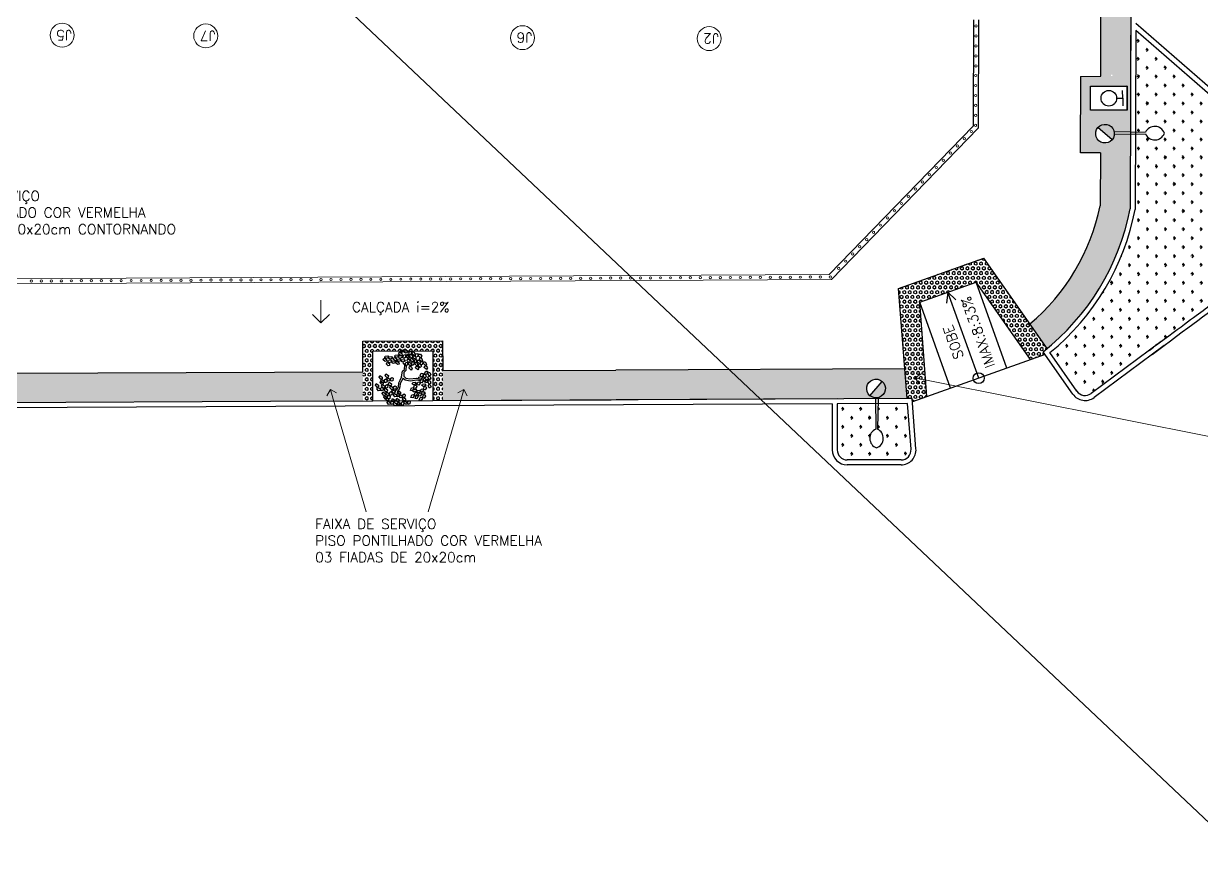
# Model space of a CAD drawing. Extents: x -1057 to 3416, y -340 to 4111.
# Drawn here: x 2338.33 to 2361.92, y -56.35 to -39.46 of the extents above; entities that cross this region are included whole.
import ezdxf

# ---------------------------------------------------------------- set-up
doc = ezdxf.new("R2010")
doc.units = 0
doc.header["$LTSCALE"] = 50
for name, pattern in [('CONTINU', [0]), ('DGN Style 1', [0.0031150936877697845, 5.183184172661871e-06, -0.003109910503597123]), ('HIDDEN', [9.524999999999999, 6.35, -3.175])]:
    doc.linetypes.add(name, pattern=pattern)
doc.layers.add('0.1', color=8, linetype='Continuous', lineweight=13)
doc.layers.add('Margem A3', color=8, linetype='DGN Style 1', lineweight=0)
for name, color, linetype in [('GRAMA', 90, 'Continuous'), ('HAC', 1, 'Continuous'), ('luminaria', 10, 'Continuous'), ('medir projeto', 6, 'Continuous'), ('OK', 96, 'Continuous'), ('Poste de cimento', 7, 'Continuous')]:
    doc.layers.add(name, color=color, linetype=linetype)
doc.styles.add('60x100', font='romans.shx', dxfattribs={"height": 0.2})
doc.styles.add('80X50', font='romans.shx')
doc.styles.get("Standard").update_dxf_attribs({"font": 'romans.shx'})
pattern_1 = [(90.06445725174979, (1880.475065084446, -183.5196854875246), (-0.05499257835453077, -6.186619665321533e-05), [0.03175000000000001, -0.06350000000000001]), (210.0644572517498, (1880.475065084446, -183.5196854875246), (0.02754986687520258, -0.04759403677630328), [0.03175000000000001, -0.06350000000000001]), (150.0644572517498, (1880.475029365981, -183.487935507616), (-0.02744271147932818, -0.04765590297295649), [0.03174999999999999, -0.06349999999999999])]
pattern_2 = [(180.0644572517497, (2530.710088966092, -476.768992085664), (-0.1794029545933145, -0.1798070628975045), [0.04762499999999999, -0.3115852447999999]), (135.0644572517497, (2530.710088966092, -476.768992085664), (-0.1794029546146735, -0.1798070629189116), [0.04762499999999999, -0.2063749999999999]), (225.0644572517498, (2530.710088966092, -476.768992085664), (0.1798070629189116, -0.1794029546146735), [0.04762499999999999, -0.206375])]

# ---------------------------------------------------------------- blocks, each defined once
blk = doc.blocks.new('poste concreto')
at = {"layer": 'Poste de cimento'}
h = blk.add_hatch(color=256, dxfattribs=at)
h.dxf.hatch_style = 1
h.paths.add_polyline_path([(364866.8423566149, 7758015.357150072), (364866.7668815367, 7758015.417530135), (364866.6763114422, 7758015.455267675), (364866.5781938397, 7758015.47036269), (364866.4800762378, 7758015.455267675), (364866.3895061427, 7758015.417530138), (364866.3140310645, 7758015.357150072), (364866.2536510007, 7758015.281674995), (364866.215913462, 7758015.191104898), (364866.2008184462, 7758015.092987297), (364866.9555692332, 7758015.092987297), (364866.9404742174, 7758015.191104898), (364866.902736678, 7758015.281674992)])
for p, q in [((364866.8152805269, 7758015.405685249), (364867.7734247847, 7758016.190674761)), ((364866.8857547846, 7758015.322431536), (364867.8181775203, 7758016.137806785)), ((364866.2008184462, 7758015.092987297), (364866.215913462, 7758015.191104898)), ((364866.215913462, 7758014.994869696), (364866.2008184462, 7758015.092987297)), ((364866.9555692332, 7758015.092987297), (364866.2008184462, 7758015.092987297)), ((364866.215913462, 7758015.191104898), (364866.2536510007, 7758015.281674995)), ((364866.2536510007, 7758015.281674995), (364866.3140310645, 7758015.357150072)), ((364866.3140310645, 7758015.357150072), (364866.3895061427, 7758015.417530138)), ((364866.3895061427, 7758015.417530138), (364866.4800762378, 7758015.455267675)), ((364866.4800762378, 7758015.455267675), (364866.5781938397, 7758015.47036269)), ((364866.5781938397, 7758015.47036269), (364866.6763114422, 7758015.455267675)), ((364866.6763114422, 7758015.455267675), (364866.7668815367, 7758015.417530135)), ((364866.7668815367, 7758015.417530135), (364866.8423566149, 7758015.357150072)), ((364866.8423566149, 7758015.357150072), (364866.902736678, 7758015.281674992)), ((364866.902736678, 7758015.281674992), (364866.9404742174, 7758015.191104898)), ((364866.9404742174, 7758015.191104898), (364866.9555692332, 7758015.092987297)), ((364866.9555692332, 7758015.092987297), (364866.9404742174, 7758014.994869696)), ((364866.2536510014, 7758014.904299599), (364866.215913462, 7758014.994869696)), ((364866.3140310645, 7758014.828824522), (364866.2536510014, 7758014.904299599)), ((364866.3895061427, 7758014.768444459), (364866.3140310645, 7758014.828824522)), ((364866.4800762372, 7758014.730706919), (364866.3895061427, 7758014.768444459)), ((364866.5781938397, 7758014.715611902), (364866.4800762372, 7758014.730706919)), ((364866.6763114416, 7758014.730706919), (364866.5781938397, 7758014.715611902)), ((364866.7668815367, 7758014.768444456), (364866.6763114416, 7758014.730706919)), ((364866.8423566149, 7758014.828824522), (364866.7668815367, 7758014.768444456)), ((364866.9027366787, 7758014.904299599), (364866.8423566149, 7758014.828824522)), ((364866.9404742174, 7758014.994869696), (364866.9027366787, 7758014.904299599))]:
    blk.add_line(p, q, dxfattribs=at)
for centre, start, end in [((364868.169875714, 7758016.297635665), 60.73513168149671, 195.0986843663547), ((364867.9891320249, 7758016.51115452), 245.397137119939, 19.76068984666655)]:
    blk.add_arc(centre, 0.4106263190396555, start, end, dxfattribs=at)
blk = doc.blocks.new('L', base_point=(1.368308775523684, 0.5912675167845717))
at = {"color": 3, "lineweight": -2}
for p, q in [((1.27527990510628, 0.5667751144922686), (1.306106834025701, 0.5917435949925424)), ((1.288087464428436, 0.5165622782415816), (1.27527990510628, 0.5667751144922686)), ((1.280916089299289, 0.6500475163375409), (1.31174301821871, 0.6750159968378147)), ((1.293723648621445, 0.5998346800868539), (1.280916089299289, 0.6500475163375409)), ((1.316852220440414, 0.5076210046886586), (1.288087464428436, 0.5165622782415816)), ((1.322488404633423, 0.5908934065339309), (1.293723648621445, 0.5998346800868539)), ((1.306106834025701, 0.5917435949925424), (1.336225689241201, 0.5379976043743333)), ((1.31174301821871, 0.6750159968378147), (1.34186187343421, 0.6212700062196056)), ((1.336225689241201, 0.5379976043743333), (1.316852220440414, 0.5076210046886586)), ((1.34186187343421, 0.6212700062196056), (1.322488404633423, 0.5908934065339309)), ((1.336982685207903, 0.4891181912847007), (1.355723834733489, 0.547808448240046)), ((1.355723834733489, 0.547808448240046), (1.391149735721709, 0.5543715756204681)), ((1.404239655361986, 0.5272420425432495), (1.376269753342036, 0.4836181146925474)), ((1.391149735721709, 0.5543715756204681), (1.404239655361986, 0.5272420425432495)), ((1.376269753342036, 0.4836181146925474), (1.336982685207903, 0.4891181912847007))]:
    blk.add_line(p, q, dxfattribs=at)
blk = doc.blocks.new('Árvore-13')
at = {"color": 3}
for p, q in [((0.5719330638486504, 0.715351204580001), (0.6069268463805351, 0.8185626676539055)), ((-0.7951317372592364, 0.3022993413799053), (-0.9614483410508505, 0.4149873060533888)), ((-0.7951317372592364, 0.4055108044538098), (-0.9527960321830413, 0.4994517768324709)), ((-0.3569403614892046, 0.3492698275692003), (-0.7951317372592364, 0.4055108044538098)), ((-0.3657849438873733, 0.2271053612960667), (-0.7951317372592364, 0.3022993413799053)), ((-0.1290962279711998, 0.1051469059272687), (-0.3657849438873733, 0.2271053612960667)), ((-0.06776097177523965, 0.1896113767063508), (-0.3569403614892046, 0.3492698275692003)), ((-0.06776097177523965, -0.0357645526407584), (-0.1290962279711998, 0.1051469059272687)), ((0.02856806695260516, 0.06765292133748169), (-0.06776097177523965, 0.1896113767063508)), ((0.02856806695260516, 0.06765292133748169), (0.3177474566665701, 0.3305228352743068)), ((0.1162447968127118, -0.05451154493565191), (0.2827536741346854, 0.1333703998217413)), ((0.2827536741346854, 0.1333703998217413), (0.4229210777925836, 0.2835523490850118)), ((0.3177474566665701, 0.3305228352743068), (0.4054241865266768, 0.5369457614222579)), ((0.4054241865266768, 0.5369457614222579), (0.4842563339885437, 0.6591102276953915)), ((0.4229210777925836, 0.2835523490850118), (0.5017532252545216, 0.5087222675277854)), ((0.4842563339885437, 0.6591102276953915), (0.5719330638486504, 0.715351204580001)), ((0.5017532252545216, 0.5087222675277854), (0.6332683200446105, 0.668380718390635)), ((0.6332683200446105, 0.668380718390635), (0.7820880325703179, 0.715351204580001)), ((-0.2956051052932445, -0.392369428051909), (-0.4182756176851647, -0.6929393374828567)), ((-0.1992760665653286, -0.4488164158408541), (-0.3131019965591513, -0.7397038127678162)), ((-0.3131019965591513, -0.7397038127678162), (-0.2431144314953819, -0.8900917729354223)), ((-0.1465931192371777, -0.2986344665775835), (-0.2956051052932445, -0.392369428051909)), ((-0.05026408050926179, -0.3830989373566656), (-0.1992760665653286, -0.4488164158408541)), ((-0.06776097177523965, -0.0357645526407584), (-0.1465931192371777, -0.2986344665775835)), ((0.1162447968127118, -0.05451154493565191), (-0.05026408050926179, -0.3830989373566656))]:
    blk.add_line(p, q, dxfattribs=at)
at = {"color": 3, "xscale": 3.048, "yscale": 3.048, "zscale": 3.048}
for p, rotation in [((-0.7161073162668679, 1.447719969505867), 295.0165150851705), ((-0.4882631827489341, 1.259838024748474), 295.0165150851705), ((0.1687354706105033, 1.447513958601531), 190.1248425347958), ((0.5805853727164596, 1.400749483316501), 190.1248425347958), ((0.8520755976340872, 1.344302495527556), 190.1248425347958), ((1.211434825942181, 1.14715006007499), 190.1248425347958), ((-1.303118404562607, 0.8844861570425007), 347.8021081598379), ((-0.9264545585189659, 0.9594741262219326), 295.0165150851705), ((-0.8476224110570278, 0.4619577922427549), 295.0165150851705), ((-0.348095779091036, 0.6871277106855285), 295.0165150851705), ((-0.2517667403631911, 1.137879569379676), 295.0165150851705), ((0.3527412391984548, 0.9499976246223536), 190.1248425347958), ((0.6769144114443044, 0.7810686830641895), 190.1248425347958), ((1.123758096082074, 0.5651692553167305), 190.1248425347958), ((1.316608447068194, 0.752845189169717), 190.1248425347958), ((-1.443285808220505, 0.3680168198640938), 347.8021081598379), ((-1.127957218372824, 0.4149873060533888), 347.8021081598379), ((0.76459114130434, 0.2740758474854328), 190.1248425347958), ((0.7995849238362247, -0.2986344665775835), 190.1248425347958), ((1.202590243544012, -0.317381458872477), 190.1248425347958), ((1.246428608474066, 0.03942942744300915), 190.1248425347958), ((1.579446363118013, 0.1144173966225122), 190.1248425347958), ((-0.1027547543071243, -0.8993622636307368), 66.16076666471405), ((-0.4532694002170494, -1.396878597609915), 66.16076666471405), ((-0.01507802444701767, -1.190249660557699), 66.16076666471405), ((0.5017532252545216, -1.002573726704641), 66.16076666471405), ((0.6157714287787037, -1.321684617526076), 66.16076666471405)]:
    blk.add_blockref('L', p, dxfattribs=dict(at, rotation=rotation))
for p in [(-1.390795134422643, -0.307904957272827), (-1.233130839498838, -0.8806152713358433), (-1.049125070910886, -0.5330748757156005), (-0.8476224110570278, -0.4486104049365185), (-0.4446170913493113, -0.5425513773151796), (-0.8739638847211033, -1.134008683673089), (-0.672461224867245, -1.021320718999535), (-0.4532694002170494, -1.040067711294428)]:
    blk.add_blockref('L', p, dxfattribs=at)
blk = doc.blocks.new('A$C0cdc8d62')
at = {"layer": 'Margem A3', "color": 7, "linetype": 'CONTINU', "lineweight": -2}
blk.add_line((0.5211754030863744, 0.2423559322225515), (0.6424943280259754, 0.2419569101613206), dxfattribs=at)
blk.add_lwpolyline([(0, 0.002375049479724112), (0.001575629321052929, 0.4857386007682294), (0.7301812320018257, 0.4833635512885053), (0.7286056026807728, 0)], close=True, dxfattribs=at)
blk.add_circle((0.3650906160009413, 0.2428693003841431), 0.1560856313258936, dxfattribs=at)
at = {"layer": 'medir projeto', "color": 7, "linetype": 'CONTINU', "lineweight": -2}
for q in [(0.6424943280259754, 0.3976253036664161), (0.6424943280259754, 0.08628851665622506)]:
    blk.add_line((0.6424943280259754, 0.2419569101613206), q, dxfattribs=at)
blk = doc.blocks.new('_Open90')
at = {"color": 0, "linetype": 'ByBlock', "lineweight": -2}
for p, q in [((0, 0), (-1, 0)), ((-0.5, 0.5), (0, 0)), ((0, 0), (-0.5, -0.5))]:
    blk.add_line(p, q, dxfattribs=at)

msp = doc.modelspace()

# ---------------------------------------------------------------- hatches: boundary and pattern name
at = {"layer": 'GRAMA'}
h = msp.add_hatch(dxfattribs=at)
h.set_pattern_fill('GRASS', color=256, scale=0.01, angle=90.06445725174984)
h.set_pattern_definition(pattern_2)
edge = h.paths.add_edge_path()
edge.add_line((2358.881257028548, -46.04593462921957), (2359.421631553514, -46.81840139620832))
edge.add_arc((2359.585513034694, -46.70375908235326), 0.2000000000000013, 574.9744832655641, 666.6133213138626)
edge.add_line((2359.704795337603, -46.86429484850134), (2361.00893645492, -45.89528364604971))
edge.add_spline(control_points=[(2361.008936454921, -45.89528364604905), (2361.016869651569, -45.88925107579303), (2361.024805056893, -45.8832168939), (2361.032746461034, -45.87717833475892)], knot_values=[7.278382548356848, 7.278382548356848, 7.278382548356848, 7.278382548356848, 7.308803038541518, 7.308803038541518, 7.308803038541518, 7.308803038541518], degree=3, periodic=0)
edge.add_spline(control_points=[(2361.032746461034, -45.87717833475892), (2361.040383560979, -45.87137116528822), (2361.048026208817, -45.86555994760317), (2361.632759643923, -45.43759804408694), (2361.850532374838, -45.27219122758868), (2362.251389384911, -44.97006442412408), (2362.431593921473, -44.83532873790102), (2362.803111077784, -44.55855721882631), (2362.991222073373, -44.41680557234088), (2363.336286454384, -44.11643300065919), (2363.706427650195, -43.7422850375674), (2363.908648995943, -43.44460085764661), (2363.971002185993, -43.30891620300554), (2364.017514027861, -43.06608578034979), (2364.017025681041, -42.96115631561554), (2363.984397026275, -42.73134875583571), (2363.953564099136, -42.60905944098442), (2363.920134523007, -42.48170435811903), (2363.919624677326, -42.47976298712774), (2363.919114421698, -42.47782084139692)], knot_values=[7.308803038541518, 7.308803038541518, 7.308803038541518, 7.308803038541518, 7.338057855422145, 7.338057855422145, 8.153920554177597, 8.153920554177597, 8.780618240816509, 8.780618240816509, 9.40731592745542, 9.40731592745542, 10.05739880283823, 10.05739880283823, 10.57797196691182, 10.57797196691182, 10.95287226495574, 10.95287226495574, 11.32777256299966, 11.32777256299966, 11.33357353295818, 11.33357353295818, 11.33357353295818, 11.33357353295818], degree=3, periodic=0)
edge.add_line((2363.919114421698, -42.47782084139692), (2360.601062833149, -39.5977911946575))
edge.add_line((2360.601062833149, -39.59779119465747), (2360.593599377548, -41.62762579829214))
edge.add_line((2360.593599377548, -41.62762579829212), (2360.795360698677, -41.63192162116664))
edge.add_arc((2360.980753222208, -41.72014353278973), 0.2053131595198251, 379.6166239197758, 514.5518334454813, ccw=False)
edge.add_arc((2360.981483007519, -41.58027175865197), 0.2053131595198274, 564.8502864969972, 699.7854964997555, ccw=False)
edge.add_line((2360.795180000689, -41.66655433579433), (2360.593448191272, -41.66874390111454))
edge.add_line((2360.593448191272, -41.66874390111457), (2360.587900538317, -43.17753802261251))
edge.add_arc((2355.786562028056, -42.26273857696435), 4.887710048260263, 669.2835348243731, 709.2127222158185, ccw=False)
h = msp.add_hatch(dxfattribs=at)
h.set_pattern_fill('GRASS', color=256, scale=0.01, angle=90.06445725174984)
h.set_pattern_definition(pattern_2)
h.paths.add_polyline_path([(2355.438598116199, -47.06908989912927), (2355.427831119906, -47.57478194852445, -0.6677697987649931), (2355.408537944754, -47.95357127337581, -0.6677697993736169), (2355.393198405284, -47.57460125100181), (2355.387714250568, -47.06932811744366), (2354.622527762218, -47.07291042065799), (2354.622461606032, -47.99272497957008, 0.4142135623731343), (2354.822447220836, -48.19273936373179), (2355.900270046292, -48.19281688440856, 0.4369234766781335), (2356.099694321245, -47.97746450202351), (2356.029546404182, -47.0663233108744), (2356.029009019961, -47.06651559573356), (2356.028994415083, -47.06632589507092)])
at = {"layer": 'HAC'}
h = msp.add_hatch(dxfattribs=at)
h.set_pattern_fill('HEX', color=256, scale=0.01, angle=90.06445725174984, style=0)
h.set_pattern_definition(pattern_1)
edge = h.paths.add_edge_path()
edge.add_line((2360.487935425128, -43.16786601964165), (2360.492119146767, -42.03002003941174))
edge.add_line((2360.492119146767, -42.03002003941174), (2360.49344352428, -41.66982933848936))
edge.add_line((2360.493443524281, -41.66982933848936), (2360.169787079235, -41.673342254754))
edge.add_line((2360.169787079235, -41.673342254754), (2360.169097222195, -41.69428062651394))
edge.add_line((2360.169097222194, -41.69428062651394), (2360.153996689051, -41.74095759986056))
edge.add_line((2360.153996689051, -41.74095759986056), (2360.127840213284, -41.78314254505648))
edge.add_line((2360.127840213284, -41.78314254505648), (2360.090213417813, -41.81551467839716))
edge.add_line((2360.090213417813, -41.81551467839716), (2360.046437084481, -41.83765962606384))
edge.add_line((2360.046437084481, -41.83765962606384), (2359.998964417066, -41.8467098020771))
edge.add_line((2359.998964417066, -41.8467098020771), (2359.950662994098, -41.8451184158036))
edge.add_line((2359.950662994098, -41.8451184158036), (2359.903986020751, -41.83001788172959))
edge.add_line((2359.903986020751, -41.83001788172959), (2359.861801075555, -41.8038614059621))
edge.add_line((2359.861801075555, -41.8038614059621), (2359.829428941749, -41.76623460956006))
edge.add_line((2359.829428941749, -41.76623460956006), (2359.807283995945, -41.72245827576234))
edge.add_line((2359.807283995945, -41.72245827576234), (2359.798233818535, -41.67498560834764))
edge.add_line((2359.798233818535, -41.67498560834764), (2359.79982520574, -41.62668418770744))
edge.add_line((2359.79982520574, -41.62668418770744), (2359.814925739814, -41.58000721249817))
edge.add_line((2359.814925739814, -41.58000721249817), (2359.841082215581, -41.53782226823358))
edge.add_line((2359.841082215581, -41.53782226823358), (2359.878709011052, -41.50545013396157))
edge.add_line((2359.878709011052, -41.50545013396157), (2359.92248534485, -41.48330518722622))
edge.add_line((2359.92248534485, -41.48330518722622), (2359.969958011799, -41.47425501028164))
edge.add_line((2359.969958011799, -41.47425501028164), (2360.018259434767, -41.4758463970208))
edge.add_line((2360.018259434767, -41.4758463970208), (2360.064936408114, -41.49094693156047))
edge.add_line((2360.064936408114, -41.49094693156047), (2360.107121352844, -41.51710340732797))
edge.add_line((2360.107121352844, -41.51710340732797), (2360.139493487582, -41.55473020326434))
edge.add_line((2360.139493487582, -41.55473020326434), (2360.16163843292, -41.5985065365964))
edge.add_line((2360.16163843292, -41.5985065365964), (2360.165451859943, -41.61850985195542))
edge.add_line((2360.165451859943, -41.61850985195542), (2360.493606529675, -41.62549679231503))
edge.add_line((2360.493606529675, -41.62549679231503), (2360.49801182788, -40.42738867552919))
edge.add_line((2360.49801182788, -40.42738867552919), (2360.523482472383, -33.50014232330133))
edge.add_line((2360.523482472383, -33.50014232330133), (2359.92347684826, -33.50056885503659))
edge.add_line((2359.92347684826, -33.50056885503659), (2359.897698832058, -40.51141102993435))
edge.add_line((2359.897698832058, -40.51141102993435), (2359.497689636071, -40.513176687331))
edge.add_line((2359.497689636072, -40.513176687331), (2359.492053946507, -42.04591410870751))
edge.add_line((2359.492053946507, -42.04591410870751), (2359.892056650386, -42.04591410870751))
edge.add_line((2359.892056650386, -42.04591410870751), (2359.888152790779, -43.10764606505236))
edge.add_arc((2355.786562028143, -42.26273857701082), 4.187710048163309, 321.40561136685506, 348.36017038546964, ccw=False)
edge.add_arc((2355.786562028056, -42.26273857696449), 4.18771004826037, 310.0055407188237, 321.40561136710386, ccw=False)
edge.add_line((2358.478680370491, -45.47045026578976), (2358.823769972455, -45.96375673534894))
edge.add_arc((2355.786562028056, -42.26273857696441), 4.787710048260185, 309.3737126315043, 321.4056113670745)
edge.add_arc((2355.786562028143, -42.26273857701105), 4.787710048163299, 321.4056113668632, 349.1025191896502)
h.paths.add_polyline_path([(2359.695889803025, -41.19329695935414), (2359.69625926674, -41.19329532852578), (2359.694136183968, -40.71231151238248), (2359.694115217036, -40.70756145969733), (2360.42591161221, -40.70433127966405), (2360.42591161221, -41.07186471322876), (2360.42644389967, -41.19245429045768), (2360.42591161221, -41.19245429045768)], flags=16)
edge = h.paths.add_edge_path(flags=16)
edge.add_arc((2360.118756494357, -40.49314388674853), 0.01728588011470568, 0, 360)
h = msp.add_hatch(dxfattribs=at)
h.set_pattern_fill('HEX', color=256, scale=0.01, angle=90.06445725174984, style=0)
h.set_pattern_definition([(90.06445725174973, (1861.002009489105, -188.6665186777436), (-0.05499257835453077, -6.186619665320062e-05), [0.03175000000000001, -0.06350000000000001]), (210.0644572517498, (1861.002009489105, -188.6665186777436), (0.02754986687520256, -0.04759403677630328), [0.03175, -0.0635]), (150.0644572517498, (1861.00197377064, -188.6347686978351), (-0.0274427114793282, -0.04765590297295649), [0.03174999999999999, -0.06349999999999997])])
h.paths.add_polyline_path([(2357.556435027563, -44.15209818679989), (2355.851596841399, -44.76213436152022), (2356.02129819723, -46.96636082987959), (2356.122109977438, -46.96588886863913), (2356.127153458006, -47.03139791131912), (2356.419437235257, -46.92681399751314), (2356.273855657927, -45.03587585806292), (2357.403701111568, -44.63158728442716), (2358.490827196319, -46.18563680600528), (2358.783649570491, -46.080860173416), (2358.745636033891, -46.02651972551814, 0.00523334891029792), (2358.823769972455, -45.96375673534897)])
h = msp.add_hatch(dxfattribs=at)
h.set_pattern_fill('HEX', color=256, scale=0.01, angle=90.06445725174984, style=0)
h.set_pattern_definition(pattern_1)
h.paths.add_polyline_path([(2345.12157068913, -46.42661323057766), (2332.722242001621, -46.47560409193323), (2332.720271018778, -45.47526173392396), (2332.674471563379, -45.47547369812725), (2332.531504451494, -45.55238749123254), (2332.554442861727, -45.47602920228985), (2330.820290855065, -45.48405502148978), (2330.821416026286, -46.48428319344779), (2326.428422178575, -46.50497310272394), (2326.426350179715, -45.90492664694489), (2324.526487968627, -45.91436336682574), (2324.528559542335, -46.51428669925215), (2317.960825339592, -46.54455316920701), (2317.958822991224, -45.94456790513223), (2316.358841988722, -45.9520583890544), (2316.360844288035, -46.55202895448662), (2310.763530072601, -46.57823338570813), (2310.763797147567, -45.97902336327076), (2309.163799161192, -45.98027586072266), (2309.163531413443, -46.58099534022406), (2308.973661231709, -46.58183717966531), (2309.145693686734, -47.18108032592997), (2309.36326439832, -47.18011566889641), (2309.363710108425, -46.18011942933515), (2309.894646811224, -46.17970380576998), (2309.902722375041, -46.14992425122645), (2309.966718821272, -46.17964738694337), (2310.094947967126, -46.17954700764301), (2310.107230754078, -46.13679673678453), (2310.144377896964, -46.13113447750368), (2310.143471635623, -46.17950902273824), (2310.157122094917, -46.17949833699637), (2310.167665258611, -46.14246798979715), (2310.196195895499, -46.14278230623884), (2310.218180759714, -46.17945053954742), (2310.242360757709, -46.17943161115741), (2310.273867255655, -46.17462914328135), (2310.273777745713, -46.17940701756558), (2310.563707915505, -46.17918005678064), (2310.563262204847, -47.17917753656766), (2316.562844665231, -47.15108984309722), (2316.559507440448, -46.15112114379599), (2317.759492464967, -46.14550328425958), (2317.762829689722, -47.14547197508398), (2324.730629379613, -47.11336186017138), (2324.727176340205, -46.11336900381707), (2326.227043027116, -46.1059190836595), (2326.230496066524, -47.10591194001393), (2331.026126474069, -47.08332571260416), (2331.021030677188, -45.68312812055649), (2332.5210149559, -45.67618605170821), (2332.526111394593, -47.07655999779931), (2343.273587212912, -47.02613038626544), (2345.123537625536, -47.01738863644704)])
h.paths.add_polyline_path([(2309.948746206719, -46.15501813836158), (2309.922501040524, -46.13320437966397), (2309.934319817085, -46.10723492536366), (2309.983027929961, -46.10116278639745), (2310.005261796014, -46.13701821223464), (2310.007999566404, -46.13100249625447)], flags=16)
h = msp.add_hatch(dxfattribs=at)
h.set_pattern_fill('HEX', color=256, scale=0.01, angle=90.06445725174984, style=0)
h.set_pattern_definition(pattern_1)
h.paths.add_polyline_path([(2345.320206400544, -46.01651201243445), (2345.875338165258, -46.01391310310242), (2345.883318243809, -45.99637843831115), (2345.932026356685, -45.99030629934495), (2345.946458414772, -46.01358014597062), (2345.960015021075, -46.0135166792536), (2345.960903233263, -46.01156500636202), (2346.009611346139, -46.00549286739584), (2346.014428926665, -46.0132619346758), (2346.520191425063, -46.01089415289781), (2346.523520612005, -47.01082570176459), (2346.72351860313, -47.00988938956178), (2346.719523536302, -45.80995876635015), (2345.119542529531, -45.81744925029261), (2345.12353759636, -47.01737987350347), (2345.323535587486, -47.01644356130066)])
h = msp.add_hatch(dxfattribs=at)
h.set_pattern_fill('HEX', color=256, scale=0.01, angle=90.06445725174984, style=0)
h.set_pattern_definition([(90.06445725174963, (2544.959035753248, -478.5962212625284), (-0.05499257835453076, -6.186619665318838e-05), [0.03174999999999999, -0.06349999999999999]), (210.0644572517497, (2544.959035753248, -478.5962212625284), (0.02754986687520254, -0.04759403677630329), [0.03174999999999999, -0.06349999999999999]), (150.0644572517497, (2544.959000034783, -478.5644712826198), (-0.02744271147932821, -0.04765590297295649), [0.03174999999999999, -0.06349999999999999])])
h.paths.add_polyline_path([(2350.09179112734, -46.39410929366053), (2348.941717114296, -46.39950266736011), (2348.94091010633, -46.99950843167721), (2350.193768969013, -46.99364303755533), (2354.622534954696, -46.97290849308706), (2355.386628905397, -46.96933171133526), (2355.386410489358, -46.94920832643402), (2355.365472117381, -46.94851846926747), (2355.318795143426, -46.93341793598302), (2355.276610198925, -46.90726146044699), (2355.24423806499, -46.86963466497411), (2355.222093117913, -46.82585833161249), (2355.21304294129, -46.77838566391881), (2355.214634327823, -46.73008424131592), (2355.229734862043, -46.68340726828762), (2355.255891337575, -46.64122232285547), (2355.293518133979, -46.60885018891611), (2355.337294467347, -46.58670524323577), (2355.384767135036, -46.57765506568239), (2355.433068556246, -46.57924645315256), (2355.479745531137, -46.59434698736425), (2355.521930475636, -46.6205034624345), (2355.554302609571, -46.65813025790737), (2355.576447556651, -46.70190659173466), (2355.585497733273, -46.74937925942834), (2355.583906346274, -46.79768068203339), (2355.56880581252, -46.84435765505964), (2355.542649336055, -46.88654260003011), (2355.505022540584, -46.91891473443104), (2355.441107173938, -46.95124732600959), (2355.440727512475, -46.969078834264), (2356.02129819723, -46.96636082987959), (2355.97512089011, -46.36657043873171)])
h.paths.add_polyline_path([(2346.721730469956, -46.41017082852494), (2346.723310926565, -47.01016034984562), (2348.94091010633, -46.99950843167721), (2348.941717047614, -46.39948842389325)])

# ---------------------------------------------------------------- linework, layer by layer
at = {"layer": '0.1', "color": 8, "linetype": 'CONTINU', "lineweight": -2}
for p, q in [((2357.352756100142, -39.38030084703394), (2357.342261824576, -41.5085609036546)), ((2357.452754884467, -39.38079393282771), (2357.442062294341, -41.54927257853058))]:
    msp.add_line(p, q, dxfattribs=at)
at = {"layer": '0.1', "color": 8}
for p, q in [((2354.461340391429, -44.48127593259017), (2357.342261824576, -41.5085609036546)), ((2354.503889010946, -44.58106364949435), (2357.442062294341, -41.54927257853058)), ((2308.275371242003, -44.81307477792882), (2354.503889010946, -44.58106364949435)), ((2308.375868042709, -44.71256914639127), (2354.461340391429, -44.48127593259017))]:
    msp.add_line(p, q, dxfattribs=at)
at = {"layer": '0.1', "color": 7}
for p, q in [((2344.283114863748, -44.9952622312785), (2344.283114863748, -45.44591926182147)), ((2344.283114863748, -45.44591926182147), (2344.115118320888, -45.28064204229986)), ((2344.283114863748, -45.44591926182147), (2344.451111406609, -45.28064204229986))]:
    msp.add_line(p, q, dxfattribs=at)
for points in [[(2356.379317289534, -46.59072621080341), (2364.146143761459, -48.13685509295212)], [(2344.527125745778, -46.9750168048528), (2345.188025652508, -49.23294508616289)], [(2347.089858933425, -46.9750168048528), (2346.428959026695, -49.23294508616289)]]:
    msp.add_lwpolyline(points, dxfattribs=at)
at = {"layer": '0.1', "color": 8}
for centre, radius in [((2339.099880329668, -39.68971769523466), 0.2396438343701963), ((2341.974914166426, -39.70389425098529), 0.2396438343701963), ((2348.318840963263, -39.73902611004723), 0.2396438343701963), ((2352.05787332614, -39.75746297157832), 0.2396438343701963), ((2357.402899531943, -39.50470137957211), 0.02250000000040586), ((2357.401913360356, -39.70469894822122), 0.02250000000040586), ((2357.399941017181, -40.1046940855199), 0.02250000000040586), ((2357.400927188768, -39.90469651687067), 0.02250000000040586), ((2357.398954845594, -40.30469165416912), 0.02250000000040586), ((2357.39669705284, -40.49581995842891), 0.02250000000040586), ((2357.395710881253, -40.69581752707802), 0.02250000000040586), ((2357.394724709666, -40.89581509572736), 0.02250000000040586), ((2357.392752366492, -41.29581023302569), 0.02250000000040586), ((2357.393738538079, -41.09581266437647), 0.02250000000040586), ((2357.391766194904, -41.49580780167503), 0.02250000000040586), ((2357.167114502784, -41.76113489402474), 0.02250000000040586), ((2357.306960904073, -41.61683262528948), 0.02250000000040586), ((2357.027268101496, -41.90543716276045), 0.02250000000040586), ((2356.74757529892, -42.1940417002312), 0.02250000000040586), ((2356.887421700209, -42.0497394314956), 0.02250000000040586), ((2356.607728897633, -42.33834396896646), 0.02250000000040586), ((2356.328036095056, -42.62694850643709), 0.02250000000040586), ((2356.467882496344, -42.48264623770149), 0.02250000000040586), ((2356.04834329248, -42.91555304390795), 0.02250000000040586), ((2356.188189693768, -42.77125077517223), 0.02250000000040586), ((2355.908496891192, -43.05985531264298), 0.02250000000040586), ((2355.628804088616, -43.34845985011384), 0.02250000000040586), ((2355.768650489904, -43.20415758137835), 0.02250000000040586), ((2355.34911128604, -43.63706438758425), 0.02250000000040586), ((2355.488957687328, -43.49276211884933), 0.02250000000040586), ((2355.209264884752, -43.78136665631973), 0.02250000000040586), ((2354.929572082176, -44.06997119379048), 0.02250000000040586), ((2355.069418483464, -43.92566892505488), 0.02250000000040586), ((2354.649879279599, -44.358575731261), 0.02250000000040586), ((2354.789725680887, -44.21427346252574), 0.02250000000040586), ((2339.882075887513, -44.60444679946431), 0.02250000000040586), ((2340.082083268523, -44.60344300482802), 0.02250000000040586), ((2340.282090649531, -44.60243921019241), 0.02250000000040586), ((2340.482098030541, -44.60143541555635), 0.02250000000040586), ((2340.68210541155, -44.60043162092063), 0.02250000000040586), ((2340.882112792559, -44.59942782628434), 0.02250000000040586), ((2341.082120173568, -44.59842403164851), 0.02250000000040586), ((2341.282127554578, -44.59742023701267), 0.02250000000040586), ((2341.482134935587, -44.59641644237684), 0.02250000000040586), ((2341.682142316597, -44.59541264774077), 0.02250000000040586), ((2341.882149697605, -44.59440885310505), 0.02250000000040586), ((2342.082157078615, -44.5934050584691), 0.02250000000040586), ((2342.282164459624, -44.59240126383304), 0.02250000000040586), ((2342.482171840633, -44.5913974691972), 0.02250000000040586), ((2342.682179221642, -44.59039367456126), 0.02250000000040586), ((2342.882186602651, -44.58938987992508), 0.02250000000040586), ((2343.082193983661, -44.58838608528947), 0.02250000000040586), ((2343.28220136467, -44.58738229065341), 0.02250000000040586), ((2343.482208745679, -44.58637849601757), 0.02250000000040586), ((2343.682216126688, -44.58537470138162), 0.02250000000040586), ((2343.882223507698, -44.58437090674556), 0.02250000000040586), ((2344.082230888707, -44.58336711210984), 0.02250000000040586), ((2344.282238269716, -44.58236331747366), 0.02250000000040586), ((2344.482245650725, -44.58135952283794), 0.02250000000040586), ((2344.682253031735, -44.58035572820199), 0.02250000000040586), ((2344.882260412744, -44.57935193356616), 0.02250000000040586), ((2345.082267793753, -44.57834813893021), 0.02250000000040586), ((2345.282275174763, -44.57734434429437), 0.02250000000040586), ((2345.482282555772, -44.57634054965843), 0.02250000000040586), ((2345.682289936781, -44.57533675502248), 0.02250000000040586), ((2345.88229731779, -44.57433296038676), 0.02250000000040586), ((2346.082304698799, -44.57332916575069), 0.02250000000040586), ((2346.282312079808, -44.57232537111474), 0.02250000000040586), ((2346.482319460818, -44.57132157647902), 0.02250000000040586), ((2346.682326841827, -44.57031778184296), 0.02250000000040586), ((2346.882334222836, -44.56931398720678), 0.02250000000040586), ((2347.082341603846, -44.56831019257083), 0.02250000000040586), ((2347.282348984855, -44.56730639793523), 0.02250000000040586), ((2347.482356365864, -44.56630260329928), 0.02250000000040586), ((2347.682363746873, -44.56529880866333), 0.02250000000040586), ((2347.882371127883, -44.56429501402727), 0.02250000000040586), ((2348.082378508892, -44.56329121939189), 0.02250000000040586), ((2348.282385889901, -44.56228742475537), 0.02250000000040586), ((2348.482393270911, -44.56128363011942), 0.02250000000040586), ((2348.68240065192, -44.5602798354837), 0.02250000000040586), ((2348.882408032929, -44.55927604084775), 0.02250000000040586), ((2349.082415413938, -44.55827224621203), 0.02250000000040586), ((2349.282422794948, -44.55726845157596), 0.02250000000040586), ((2349.482430175956, -44.55626465694013), 0.02250000000040586), ((2349.682437556966, -44.55526086230418), 0.02250000000040586), ((2349.882444937975, -44.55425706766812), 0.02250000000040586), ((2350.082452318984, -44.5532532730324), 0.02250000000040586), ((2350.282459699994, -44.55224947839633), 0.02250000000040586), ((2350.482467081003, -44.55124568376073), 0.02250000000040586), ((2350.682474462012, -44.55024188912455), 0.02250000000040586), ((2350.882481843021, -44.5492380944886), 0.02250000000040586), ((2351.08248922403, -44.54823429985277), 0.02250000000040586), ((2351.28249660504, -44.54723050521693), 0.02250000000040586), ((2351.482503986049, -44.54622671058087), 0.02250000000040586), ((2351.682511367058, -44.54522291594492), 0.02250000000040586), ((2351.882518748067, -44.54421912130908), 0.02250000000040586), ((2352.082526129077, -44.54321532667313), 0.02250000000040586), ((2352.282533510086, -44.54221153203719), 0.02250000000040586), ((2352.482540891096, -44.54120773740146), 0.02250000000040586), ((2352.682548272105, -44.5402039427654), 0.02250000000040586), ((2352.882555653114, -44.53920014812957), 0.02250000000040586), ((2353.082563034123, -44.53819635349362), 0.02250000000040586), ((2353.282570415132, -44.53719255885756), 0.02250000000040586), ((2353.482577796141, -44.53618876422172), 0.02250000000040586), ((2353.682585177151, -44.53518496958577), 0.02250000000040586), ((2353.88259255816, -44.53418117494994), 0.02250000000040586), ((2354.082599939169, -44.53317738031399), 0.02250000000040586), ((2354.282607320179, -44.53217358567815), 0.02250000000040586), ((2354.482614701188, -44.53116979104243), 0.02250000000040586), ((2338.482024220448, -44.61147336191561), 0.02250000000040586), ((2338.682031601457, -44.61046956727967), 0.02250000000040586), ((2338.882038982467, -44.60946577264372), 0.02250000000040586), ((2339.082046363476, -44.60846197800788), 0.02250000000040586), ((2339.282053744485, -44.6074581833717), 0.02250000000040586), ((2339.482061125495, -44.60645438873598), 0.02250000000040586), ((2339.682068506504, -44.60545059409992), 0.02250000000040586)]:
    msp.add_circle(centre, radius, dxfattribs=at)
at = {"layer": 'Margem A3', "color": 7, "linetype": 'CONTINU', "lineweight": -2}
for p, q in [((2360.54802714609, -26.8247320727753), (2360.487935425128, -43.16786601964168)), ((2360.54802714609, -26.8247320727753), (2360.49801182788, -40.42738867552919)), ((2360.601062833149, -39.59779119465759), (2360.587900538317, -43.17753802261245)), ((2363.919114421698, -42.47782084139692), (2360.601062833149, -39.5977911946577)), ((2364.009023585175, -42.42652656701023), (2360.60158387551, -39.45608340252909)), ((2359.892056650386, -42.04591410870751), (2359.888152790779, -43.1076460650456)), ((2355.851596841399, -44.76213436152022), (2357.556435027563, -44.15209818679989)), ((2358.823769972455, -45.96375673534897), (2357.556435027563, -44.15209818679989)), ((2356.02129819723, -46.96636082987959), (2355.851596841399, -44.76213436152022)), ((2356.273855657927, -45.03587585806292), (2357.403701111568, -44.63158728442716)), ((2358.020056750623, -46.35408616771178), (2357.403701111568, -44.63158728442716)), ((2358.490827196319, -46.18563680600528), (2357.403701111568, -44.63158728442716)), ((2356.890207680953, -46.75836463580697), (2356.273855657927, -45.03587585806292)), ((2356.419437235257, -46.92681399751314), (2356.273855657927, -45.03587585806292)), ((2356.838778384747, -44.83373157124515), (2356.812584615933, -45.05416445483991)), ((2357.455132215788, -46.55622540175978), (2356.838778384747, -44.83373157124515)), ((2356.838778384747, -44.83373157124515), (2356.998873231012, -44.98750546335395)), ((2358.783649570491, -46.080860173416), (2356.127153458006, -47.03139791131912)), ((2346.521522972344, -46.41082847873037), (2346.520835240211, -46.41083169842264)), ((2355.97512089011, -46.36657043873171), (2350.190960034973, -46.39364961268339)), ((2354.522527728288, -47.07337858162055), (2309.362846162357, -47.28011850616383)), ((2343.273587212912, -47.02613038626544), (2332.526235122222, -47.07655941724101)), ((2345.323659149732, -47.01644298283065), (2343.273586902935, -47.02604061753948)), ((2345.324497200963, -47.01651246266692), (2343.273587212912, -47.02613038626544)), ((2356.122109977438, -46.96588886863913), (2346.523644174251, -47.01082512329458)), ((2350.094608228345, -46.99414260553817), (2346.52364439467, -47.01088895595069)), ((2354.622534954696, -46.97290849308706), (2350.193769088297, -46.99367758192409)), ((2354.522527728287, -47.07337858162066), (2354.522461606291, -47.99271778723073)), ((2354.622527762218, -47.07291042065799), (2354.622461606032, -47.99272497957008)), ((2356.029546404182, -47.06632331087428), (2354.622527762218, -47.07291042065799)), ((2356.029009019961, -47.06651559573356), (2356.028994415083, -47.0663258950708)), ((2356.029546404182, -47.0663233108744), (2356.029009019961, -47.06651559573356)), ((2355.900262853952, -48.29281688414994), (2354.822440028496, -48.29273936347317)), ((2355.900270046292, -48.19281688440856), (2354.822447220836, -48.19273936373179))]:
    msp.add_line(p, q, dxfattribs=at)
for points in [[(2359.892056650386, -42.04591410870751), (2359.492053946507, -42.04591410870751), (2359.497689636072, -40.513176687331)], [(2308.973661231709, -46.58183717966531), (2309.163531413443, -46.58099534022406), (2309.163799161192, -45.98027586072266), (2310.763797147567, -45.97902336327076), (2310.763530072601, -46.57823338570813), (2316.360844288035, -46.55202895448662), (2316.358841988722, -45.9520583890544), (2317.958822991224, -45.94456790513223), (2317.960825339592, -46.54455316920701), (2324.528559542335, -46.51428669925215), (2324.526487968627, -45.91436336682574), (2326.426350179715, -45.90492664694489), (2326.428422178575, -46.50497310272394), (2330.821416026286, -46.48428319344779), (2330.820290855065, -45.48405502148978), (2332.720271018778, -45.47526173392396), (2332.722242001621, -46.47560409193323), (2345.12157068913, -46.42661323057766), (2345.119542529531, -45.81744925029261), (2346.719523536302, -45.80995876635015), (2346.721505344186, -46.40520086663096), (2350.190960034973, -46.39364961268339)], [(2345.323535831898, -47.0165169710921), (2345.320206400544, -46.01651201243445), (2346.520191425063, -46.01089415289781), (2346.523520824534, -47.01088953544377), (2345.323535800015, -47.01650739497984)]]:
    msp.add_lwpolyline(points, dxfattribs=at)
msp.add_circle((2357.455132215788, -46.55622540175978), 0.1095138195677237, dxfattribs=at)
for centre, radius, start, end in [((2355.786562028056, -42.26273857696435), 4.187710048260246, 310.0055407188171, 348.360172904485), ((2355.786562028056, -42.26273857696435), 4.787710048260245, 308.1743283598677, 349.1024970238564), ((2355.786562028056, -42.26273857696435), 4.887710048260245, 309.2835348243688, 349.2127222158209), ((2354.822461605514, -47.99273936424913), 0.3, 179.9958790930205, 269.9958790930205), ((2354.822461605514, -47.99273936424913), 0.2, 179.9958790930205, 269.9958790930205)]:
    msp.add_arc(centre, radius, start, end, dxfattribs=at)
for points, knots in [([(2360.927256884544, -46.08055559922116), (2360.963878573164, -46.05356590686677), (2360.99976023124, -46.02710406214874), (2361.034857532175, -46.00120168225942), (2361.777961074214, -45.45277916172472), (2362.719850143661, -44.73672252103324), (2364.29937904521, -43.5297089283099), (2364.063567910264, -42.63376337027171), (2364.009023585175, -42.42652656701023)], [7.165201640770449, 7.165201640770449, 7.165201640770449, 7.165201640770449, 7.234073558173868, 7.234073558173868, 7.234073558173868, 8.692275881591407, 10.74237100133485, 11.35925753871466, 11.35925753871466, 11.35925753871466, 11.35925753871466]), ([(2360.867929444271, -46.00005556921735), (2360.953654600611, -45.93732138810731), (2360.974361769048, -45.92157511668006), (2360.995068937485, -45.9058288452527), (2361.007623102845, -45.89628233019505), (2361.020177268204, -45.88673581513717), (2361.032746461034, -45.87717833475892), (2361.040383560979, -45.87137116528822), (2361.048026208817, -45.86555994760317), (2361.632759643923, -45.43759804408694), (2361.850532374838, -45.27219122758868), (2362.251389384911, -44.97006442412408), (2362.431593921473, -44.83532873790102), (2362.803111077784, -44.55855721882631), (2362.991222073373, -44.41680557234088), (2363.336286454384, -44.11643300065919), (2363.706427650195, -43.7422850375674), (2363.908648995943, -43.44460085764661), (2363.971002185993, -43.30891620300554), (2364.017514027861, -43.06608578034979), (2364.017025681041, -42.96115631561554), (2363.984397026275, -42.73134875583571), (2363.953564099136, -42.60905944098442), (2363.920134523007, -42.48170435811903), (2363.919624677326, -42.47976298712774), (2363.919114421698, -42.47782084139692)], [7.181239042692294, 7.181239042692294, 7.181239042692294, 7.181239042692294, 7.260655255064473, 7.260655255064473, 7.260655255064473, 7.308803038541518, 7.308803038541518, 7.308803038541518, 7.338057855422145, 7.338057855422145, 8.153920554177597, 8.153920554177597, 8.780618240816509, 8.780618240816509, 9.40731592745542, 9.40731592745542, 10.05739880283823, 10.05739880283823, 10.57797196691182, 10.57797196691182, 10.95287226495574, 10.95287226495574, 11.32777256299966, 11.32777256299966, 11.33357353295818, 11.33357353295818, 11.33357353295818, 11.33357353295818])]:
    msp.add_open_spline(points, degree=3, knots=knots, dxfattribs=at)
at = {"layer": 'medir projeto', "color": 5, "linetype": 'CONTINU', "lineweight": -2}
msp.add_line((2205.004947611284, 92.86293499191652), (2424.251230775422, -114.1815099589867), dxfattribs=at)
at = {"layer": 'medir projeto', "color": 7, "linetype": 'CONTINU', "lineweight": -2}
for p, q in [((2359.897698832058, -40.51141102993435), (2359.933948233157, -30.65266829156309)), ((2359.493255332514, -40.51319626053319), (2359.897698832058, -40.51141102993435)), ((2361.11001538714, -45.82017933689781), (2359.704795337603, -46.86429484850134)), ((2361.169656538594, -45.90044721997197), (2359.764436489058, -46.94456273157527)), ((2359.339690812923, -46.8757225531358), (2358.745636033891, -46.02651972551837)), ((2359.421631553514, -46.81840139620829), (2358.881257028548, -46.04593462921957)), ((2356.099694321245, -47.97746450202351), (2356.029546404182, -47.06632331087428)), ((2356.199399266382, -47.96978831057243), (2356.122109977438, -46.96588886863901))]:
    msp.add_line(p, q, dxfattribs=at)
for points in [[(2359.69625926674, -41.19329532852578), (2359.694115217036, -40.70756145969733), (2360.421138107858, -40.7043523501128), (2360.423282157562, -41.19008621894125)], [(2359.694136183968, -40.71231151238248), (2360.424310302733, -40.70908849314549), (2360.426433385505, -41.19007230928878), (2359.69625926674, -41.19329532852578)]]:
    msp.add_lwpolyline(points, dxfattribs=at)
for centre, radius, start, end in [((2359.585513034694, -46.70375908235326), 0.3, 214.9744832655639, 306.6133213138656), ((2359.585513034694, -46.70375908235326), 0.2, 214.9744832655639, 306.6133213138656), ((2355.900284430971, -47.99281688492579), 0.3, 269.9958790930205, 4.402464476317994), ((2355.900284430971, -47.99281688492579), 0.2, 269.9958790930205, 4.402464476317994)]:
    msp.add_arc(centre, radius, start, end, dxfattribs=at)

# ---------------------------------------------------------------- block references
at = {"layer": '0.1', "color": 7, "yscale": 0.2, "zscale": 0.2}
for p, xscale, rotation in [((2356.183401356662, -46.55051492821912), 0.2, 168.4012580225097), ((2344.470942639971, -46.78307030547893), 0.2, 106.3148539324287), ((2347.146042039232, -46.78307030547893), -0.2, 253.6851460675713)]:
    msp.add_blockref('_Open90', p, dxfattribs=dict(at, xscale=xscale, rotation=rotation))
at = {"layer": 'luminaria'}
for p, xscale, yscale, zscale, rotation in [((-2657891.392561125, -2829006.85322977), 0.4999999999999998, 0.4999999999999998, 0.4999999999999998, 319.453149216927), ((-2826609.793477029, 2660204.613139876), 0.4999999999999999, 0.4999999999999999, 0.4999999999999999, 229.453149216927)]:
    msp.add_blockref('poste concreto', p, dxfattribs=dict(at, xscale=xscale, yscale=yscale, zscale=zscale, rotation=rotation))
at = {"layer": 'medir projeto', "color": 7, "linetype": 'CONTINU', "lineweight": -2, "rotation": 0.2529043354353321}
msp.add_blockref('A$C0cdc8d62', (2359.697313107416, -41.19567035486841), dxfattribs=at)
at = {"layer": 'OK', "color": 3, "linetype": 'HIDDEN', "xscale": 0.3107660917594164, "yscale": 0.3107660917594164, "zscale": 0.3107660917594164, "rotation": 196.6362105508732}
msp.add_blockref('Árvore-13', (2345.933310409979, -46.5368974660887), dxfattribs=at)

# ---------------------------------------------------------------- texts
at = {"layer": '0.1', "color": 7}
for s, p in [('J5', (2339.290986762889, -39.58914645141954)), ('J7', (2342.166020599648, -39.60332300716982)), ('J6', (2348.509947396484, -39.63845486623177)), ('J2', (2352.248979759361, -39.65689172776274))]:
    msp.add_text(s, height=0.2, rotation=179.7174815060606, dxfattribs=at).set_placement(p)
at = {"layer": '0.1', "color": 7, "style": '80X50'}
msp.add_text('CALÇADA i=2%%%', height=0.2, dxfattribs=at).set_placement((2344.904640901866, -45.23338854531801))
at = {"layer": '0.1', "color": 7, "char_height": 0.2, "attachment_point": 1, "style": '60x100'}
for s, insert in [('FAIXA DE SERVIÇO\\PPISO PONTILHADO COR VERMELHA \\P01 FIADA DE 20x20cm CONTORNANDO\\PA ÁRVORE', (2336.227511550064, -42.80718074849645)), ('FAIXA DE SERVIÇO\\PPISO PONTILHADO COR VERMELHA \\P03 FIADAS DE 20x20cm', (2344.168302150145, -49.37630082861176))]:
    msp.add_mtext(s, dxfattribs=dict(at, insert=insert))
at = {"layer": 'Margem A3', "color": 7, "linetype": 'CONTINU', "lineweight": -2}
for s, p in [('IMAX:8:33%%%', (2357.784632200749, -46.30529643067371)), ('SOBE', (2357.160854054254, -46.13222339268975))]:
    msp.add_text(s, height=0.2, rotation=109.6880397682507, dxfattribs=at).set_placement(p)

doc.saveas('drawing.dxf')
